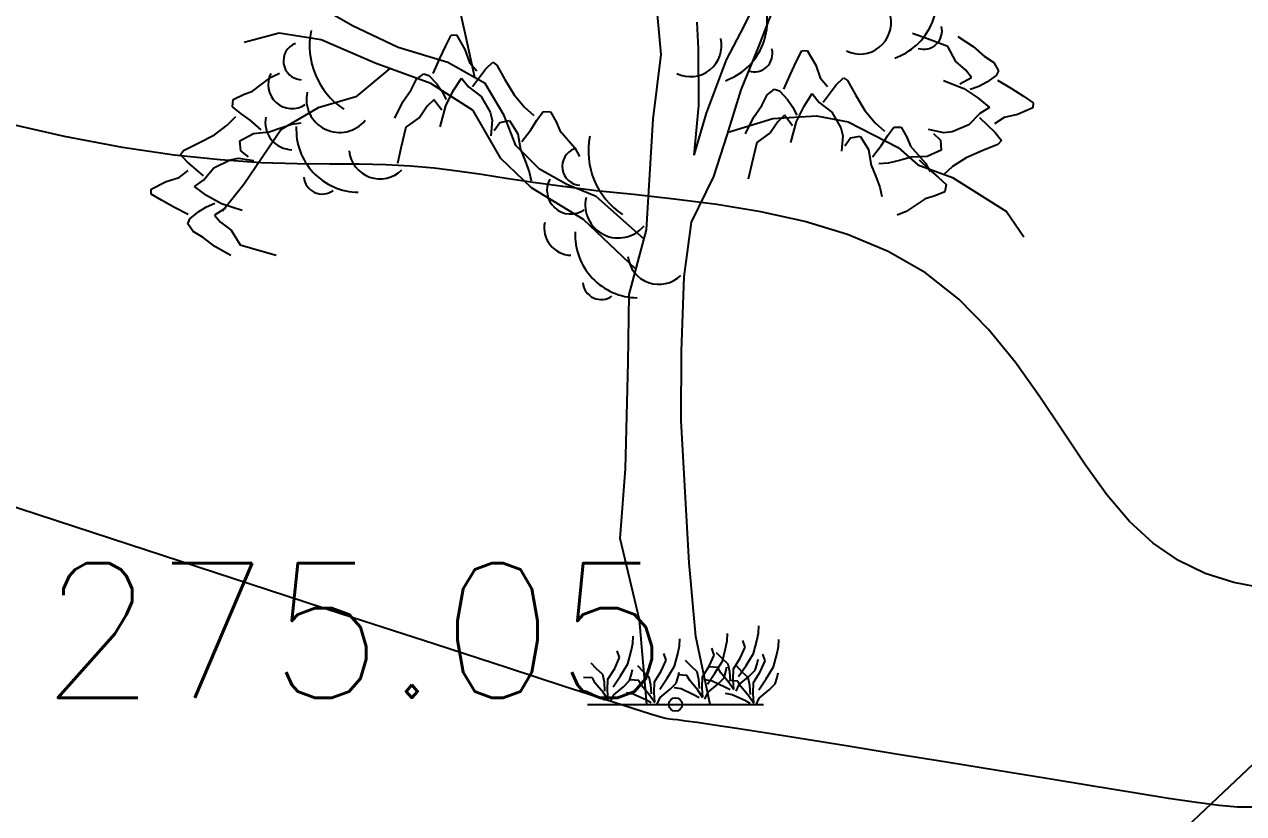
# Model space of a CAD drawing. Extents: x 524954 to 526204, y 9523489 to 9524010.
# Drawn here: x 525268.04 to 525277.1, y 9523718.84 to 9523724.71 of the extents above; entities that cross this region are included whole.
import ezdxf
from ezdxf.enums import TextEntityAlignment as Align

# ---------------------------------------------------------------- set-up
doc = ezdxf.new("R2010")
doc.units = 0
doc.header["$PDMODE"] = 33
doc.header["$PDSIZE"] = 0.1
doc.linetypes.add('ACAD_ISO12W100', pattern=[21, 12, -3, 0, -3, 0, -3])
for name, color, linetype in [('Arbre', 34, 'ACAD_ISO12W100'), ('CN_02_00', 4, 'Continuous'), ('CN_05_00', 6, 'Continuous'), ('Haut_Talus', 30, 'Continuous'), ('TopoAlt', 3, 'Continuous'), ('TOPOJIS', 7, 'Continuous')]:
    doc.layers.add(name, color=color, linetype=linetype)
doc.styles.add('Simplex 1.0', font='Simplex.shx', dxfattribs={"width": 0.99, "height": 1})

# ---------------------------------------------------------------- blocks, each defined once
blk = doc.blocks.new('TCPOINT M')
at = {"color": 0}
blk.add_point((0, 0), dxfattribs=at)
at = {"layer": 'TopoAlt', "style": 'Simplex 1.0', "width": 0.99}
blk.add_attdef('ALT', (0.15, 0.15), '', height=1, dxfattribs=at)
blk = doc.blocks.new('v088')
at = {"linetype": 'Continuous'}
for p, q in [((-0.1073, 4.8293), (-0.1646, 5.4873)), ((0.5102, 5.0412), (0.6713, 5.3679)), ((-1.5592, 4.9668), (-1.6346, 5.3011)), ((-2.4003, 5.0425), (-2.6206, 5.1685)), ((0.6191, 4.888), (0.7312, 5.1764)), ((-2.9464, 4.9876), (-3.2062, 4.92)), ((-2.6344, 4.9381), (-2.9464, 4.9876)), ((-2.0611, 4.8817), (-2.4003, 5.0425)), ((0.1717, 4.8724), (0.1613, 5.0712)), ((0.3786, 4.7897), (0.5102, 5.0412)), ((1.8724, 4.9461), (1.762, 4.9854)), ((-2.2328, 4.7662), (-2.6344, 4.9381)), ((-1.7514, 4.7999), (-1.7068, 4.8945)), ((-1.7068, 4.8945), (-1.6668, 4.9726)), ((-1.6668, 4.9726), (-1.6283, 4.976)), ((-1.6283, 4.976), (-1.5645, 4.8667)), ((-1.4917, 4.6586), (-1.5592, 4.9668)), ((2.0224, 4.89), (1.8724, 4.9461)), ((2.0987, 4.9642), (2.2113, 4.8904)), ((-1.6919, 4.7713), (-2.0611, 4.8817)), ((-1.5645, 4.8667), (-1.5307, 4.7714)), ((-0.1657, 4.3492), (-0.1073, 4.8293)), ((0.1743, 4.4496), (0.1717, 4.8724)), ((0.489, 4.5681), (0.6191, 4.888)), ((0.8993, 4.7791), (0.9393, 4.8572)), ((0.9393, 4.8572), (0.9778, 4.8606)), ((0.9778, 4.8606), (1.0416, 4.7513)), ((2.0834, 4.7783), (2.0224, 4.89)), ((2.2113, 4.8904), (2.2929, 4.8185)), ((2.2929, 4.8185), (2.3654, 4.7691)), ((-2.1227, 4.7254), (-2.3768, 4.5144)), ((-1.8192, 4.6131), (-2.2328, 4.7662)), ((-1.8008, 4.6887), (-1.7514, 4.7999)), ((-1.415, 4.6154), (-1.6919, 4.7713)), ((-1.5307, 4.7714), (-1.4755, 4.7074)), ((-1.5083, 4.5916), (-1.4112, 4.7196)), ((-1.4112, 4.7196), (-1.3587, 4.7727)), ((-1.3587, 4.7727), (-1.3272, 4.7513)), ((-1.3272, 4.7513), (-1.2679, 4.6451)), ((0.2314, 4.3948), (0.3786, 4.7897)), ((0.8546, 4.6845), (0.8993, 4.7791)), ((1.0416, 4.7513), (1.0754, 4.656)), ((2.1569, 4.7135), (2.0834, 4.7783)), ((2.1989, 4.6584), (2.1569, 4.7135)), ((2.3654, 4.7691), (2.4, 4.7096)), ((-3.1435, 4.5571), (-3.0095, 4.66)), ((-3.0095, 4.66), (-2.9439, 4.6918)), ((-1.9657, 4.5674), (-1.9257, 4.6454)), ((-1.9257, 4.6454), (-1.871, 4.6871)), ((-1.871, 4.6871), (-1.8334, 4.6747)), ((-1.8334, 4.6747), (-1.7744, 4.6115)), ((-1.6512, 4.5605), (-1.5907, 4.6542)), ((-1.5907, 4.6542), (-1.5392, 4.5896)), ((-1.2679, 4.6451), (-1.1988, 4.529)), ((0.8053, 4.5733), (0.8546, 4.6845)), ((1.0754, 4.656), (1.1306, 4.592)), ((1.1948, 4.6042), (1.2474, 4.6573)), ((1.2474, 4.6573), (1.2789, 4.6359)), ((1.2789, 4.6359), (1.3382, 4.5297)), ((1.9921, 4.6376), (2.1424, 4.5777)), ((2.1133, 4.6106), (2.1989, 4.6584)), ((2.3129, 4.6232), (2.2532, 4.5924)), ((2.383, 4.6739), (2.3129, 4.6232)), ((2.4, 4.7096), (2.383, 4.6739)), ((2.3928, 4.6398), (2.497, 4.577)), ((-3.2867, 4.4956), (-3.2101, 4.5328)), ((-3.2101, 4.5328), (-3.1435, 4.5571)), ((-2.0269, 4.4774), (-1.9657, 4.5674)), ((-1.5041, 4.4145), (-1.8192, 4.6131)), ((-1.7744, 4.6115), (-1.7365, 4.5561)), ((-1.7365, 4.5561), (-1.7054, 4.4954)), ((-1.7081, 4.4479), (-1.6512, 4.5605)), ((-1.5392, 4.5896), (-1.4434, 4.5178)), ((-1.2732, 4.3758), (-1.415, 4.6154)), ((0.3841, 4.2301), (0.489, 4.5681)), ((0.6804, 4.53), (0.7351, 4.5718)), ((0.7351, 4.5718), (0.7727, 4.5593)), ((0.7727, 4.5593), (0.8317, 4.4961)), ((0.9549, 4.4451), (1.0154, 4.5388)), ((1.0154, 4.5388), (1.0668, 4.4742)), ((1.0978, 4.4762), (1.1948, 4.6042)), ((2.1424, 4.5777), (2.247, 4.5072)), ((2.2532, 4.5924), (2.1892, 4.5691)), ((2.497, 4.577), (2.5853, 4.5209)), ((-3.2911, 4.4407), (-3.2867, 4.4956)), ((-3.2303, 4.3905), (-3.2911, 4.4407)), ((-2.3768, 4.5144), (-2.655, 4.434)), ((-2.0862, 4.3565), (-2.0269, 4.4774)), ((-1.8447, 4.4455), (-1.8998, 4.3645)), ((-1.7952, 4.494), (-1.8447, 4.4455)), ((-1.7371, 4.415), (-1.7952, 4.494)), ((-1.7488, 4.2914), (-1.7081, 4.4479)), ((-1.4434, 4.5178), (-1.3781, 4.401)), ((-1.1988, 4.529), (-1.1228, 4.4377)), ((0.1384, 4.0819), (0.1743, 4.4496)), ((0.5791, 4.362), (0.6404, 4.452)), ((0.6404, 4.452), (0.6804, 4.53)), ((0.8317, 4.4961), (0.8696, 4.4407)), ((0.8696, 4.4407), (0.9007, 4.38)), ((0.898, 4.3325), (0.9549, 4.4451)), ((1.0668, 4.4742), (1.1627, 4.4024)), ((1.3382, 4.5297), (1.4072, 4.4136)), ((2.247, 4.5072), (2.3325, 4.4356)), ((2.5853, 4.5209), (2.6578, 4.4715)), ((2.6578, 4.4715), (2.6564, 4.4329)), ((-3.3314, 4.3035), (-3.2664, 4.3702)), ((-3.1617, 4.3413), (-3.2303, 4.3905)), ((-2.655, 4.434), (-2.9315, 4.2727)), ((-1.8998, 4.3645), (-2.0031, 4.2901)), ((-1.2976, 4.0581), (-1.5041, 4.4145)), ((-1.3781, 4.401), (-1.3629, 4.3412)), ((-1.1877, 4.1537), (-1.2732, 4.3758)), ((-1.1228, 4.4377), (-1.0524, 4.3767)), ((-1.0302, 4.3418), (-0.9835, 4.4054)), ((-0.9835, 4.4054), (-0.9285, 4.4041)), ((-0.9285, 4.4041), (-0.8869, 4.3298)), ((-0.2169, 3.5272), (-0.1657, 4.3492)), ((0.1384, 4.0819), (0.2314, 4.3948)), ((0.3911, 4.2526), (0.7235, 4.3553)), ((0.5199, 4.2411), (0.5791, 4.362)), ((0.7235, 4.3553), (1.0465, 4.3745)), ((0.8109, 4.3786), (0.7614, 4.3301)), ((0.869, 4.2996), (0.8109, 4.3786)), ((1.0465, 4.3745), (1.2838, 4.3297)), ((1.1627, 4.4024), (1.228, 4.2856)), ((1.4072, 4.4136), (1.4833, 4.3223)), ((2.262, 4.3926), (2.1788, 4.3064)), ((2.2601, 4.3616), (2.3751, 4.2494)), ((2.3325, 4.4356), (2.262, 4.3926)), ((2.4412, 4.3615), (2.371, 4.3146)), ((2.5401, 4.3831), (2.4412, 4.3615)), ((2.6564, 4.4329), (2.5401, 4.3831)), ((-3.4268, 4.2328), (-3.3314, 4.3035)), ((-2.9315, 4.2727), (-3.209, 3.8627)), ((-3.0788, 4.2707), (-3.1617, 4.3413)), ((-3.0186, 4.2553), (-2.9333, 4.2859)), ((-2.9333, 4.2859), (-2.8514, 4.3121)), ((-2.8514, 4.3121), (-2.7828, 4.3211)), ((-2.0031, 4.2901), (-2.0401, 4.1343)), ((-1.3629, 4.3412), (-1.3723, 4.2259)), ((-1.3485, 4.2656), (-1.3049, 4.3248)), ((-1.3049, 4.3248), (-1.2331, 4.3384)), ((-1.2331, 4.3384), (-1.1715, 4.2405)), ((-1.1411, 4.1837), (-1.0754, 4.2705)), ((-1.0754, 4.2705), (-1.0302, 4.3418)), ((-0.8869, 4.3298), (-0.8589, 4.2646)), ((-0.8589, 4.2646), (-0.7485, 4.1368)), ((0.7614, 4.3301), (0.7063, 4.2491)), ((0.8572, 4.176), (0.898, 4.3325)), ((1.228, 4.2856), (1.2432, 4.2258)), ((1.2838, 4.3297), (1.6547, 4.1385)), ((1.4833, 4.3223), (1.5536, 4.2613)), ((1.5759, 4.2264), (1.6226, 4.29)), ((1.6226, 4.29), (1.6776, 4.2887)), ((1.6776, 4.2887), (1.7191, 4.2144)), ((1.9936, 4.2484), (1.8803, 4.2721)), ((2.1788, 4.3064), (2.0548, 4.2561)), ((-3.6561, 4.1174), (-3.5467, 4.1705)), ((-3.5467, 4.1705), (-3.4268, 4.2328)), ((-3.2386, 4.1877), (-3.1373, 4.2436)), ((-3.2291, 4.1152), (-3.2386, 4.1877)), ((-3.1373, 4.2436), (-3.0186, 4.2553)), ((-1.1715, 4.2405), (-1.153, 4.1227)), ((0.2848, 3.9233), (0.3841, 4.2301)), ((0.603, 4.1747), (0.566, 4.0189)), ((0.7063, 4.2491), (0.603, 4.1747)), ((1.2432, 4.2258), (1.2338, 4.1105)), ((1.2576, 4.1502), (1.3011, 4.2094)), ((1.3011, 4.2094), (1.373, 4.223)), ((1.373, 4.223), (1.4346, 4.1251)), ((1.5307, 4.1551), (1.5759, 4.2264)), ((1.7191, 4.2144), (1.7472, 4.1493)), ((1.9168, 4.2436), (1.9701, 4.193)), ((1.9701, 4.193), (1.9747, 4.12)), ((2.0548, 4.2561), (1.9936, 4.2484)), ((2.3751, 4.2494), (2.4212, 4.1906)), ((2.4212, 4.1906), (2.396, 4.1621)), ((-3.6793, 4.0872), (-3.6561, 4.1174)), ((-3.6294, 4.0317), (-3.6793, 4.0872)), ((-3.1725, 4.0683), (-3.2291, 4.1152)), ((-2.0401, 4.1343), (-2.0653, 4.0199)), ((-1.0099, 3.9771), (-1.1877, 4.1537)), ((-1.153, 4.1227), (-1.1176, 4.0393)), ((-0.7485, 4.1368), (-0.7129, 4.0731)), ((1.4346, 4.1251), (1.4531, 4.0073)), ((1.465, 4.0683), (1.5307, 4.1551)), ((1.6547, 4.1385), (1.8004, 4.0109)), ((1.7472, 4.1493), (1.8576, 4.0214)), ((1.9747, 4.12), (1.8699, 4.071)), ((2.2833, 4.1164), (2.1595, 4.0623)), ((2.396, 4.1621), (2.2833, 4.1164)), ((-3.5071, 3.9275), (-3.6294, 4.0317)), ((-3.5069, 3.8964), (-3.4297, 3.988)), ((-3.4297, 3.988), (-3.3093, 4.0465)), ((-3.3093, 4.0465), (-3.2488, 4.0583)), ((-3.2488, 4.0583), (-3.1342, 4.0423)), ((-1.0692, 3.839), (-1.2976, 4.0581)), ((-1.1176, 4.0393), (-1.0867, 3.9591)), ((0.566, 4.0189), (0.5407, 3.9045)), ((1.4531, 4.0073), (1.4885, 3.9239)), ((1.5801, 4.0219), (1.511, 4.0175)), ((1.6636, 4.0426), (1.5801, 4.0219)), ((1.7506, 4.0673), (1.6636, 4.0426)), ((1.8699, 4.071), (1.7506, 4.0673)), ((1.8004, 4.0109), (2.0573, 3.9168)), ((1.8097, 4.0479), (1.8877, 3.9719)), ((1.8576, 4.0214), (1.8932, 3.9577)), ((2.0595, 3.9982), (1.9902, 3.936)), ((2.1595, 4.0623), (2.0595, 3.9982)), ((-3.785, 3.8871), (-3.6878, 3.9154)), ((-3.6878, 3.9154), (-3.6208, 3.9668)), ((-3.5743, 3.8488), (-3.5069, 3.8964)), ((-1.0867, 3.9591), (-1.0738, 3.891)), ((-0.8085, 3.8631), (-1.0099, 3.9771)), ((0.1177, 3.584), (0.2848, 3.9233)), ((1.4885, 3.9239), (1.5194, 3.8437)), ((1.8877, 3.9719), (1.9528, 3.9182)), ((1.9528, 3.9182), (2.0102, 3.864)), ((2.0573, 3.9168), (2.4606, 3.664)), ((-3.8977, 3.8297), (-3.785, 3.8871)), ((-3.8965, 3.791), (-3.8977, 3.8297)), ((-3.4842, 3.783), (-3.5743, 3.8488)), ((-3.209, 3.8627), (-3.3666, 3.6666)), ((-0.6849, 3.6045), (-1.0692, 3.839)), ((-0.589, 3.7744), (-0.8085, 3.8631)), ((1.5194, 3.8437), (1.5323, 3.7756)), ((2.002, 3.8096), (1.9231, 3.7776)), ((2.0102, 3.864), (2.002, 3.8096)), ((-3.8209, 3.7466), (-3.8965, 3.791)), ((-3.729, 3.6966), (-3.8209, 3.7466)), ((-3.4847, 3.6976), (-3.4223, 3.7252)), ((-3.3751, 3.7197), (-3.4842, 3.783)), ((-3.2212, 3.6701), (-3.3751, 3.7197)), ((-0.2343, 3.4611), (-0.589, 3.7744)), ((1.855, 3.7579), (1.7144, 3.6642)), ((1.9231, 3.7776), (1.855, 3.7579)), ((-3.6208, 3.641), (-3.729, 3.6966)), ((-3.6087, 3.6076), (-3.5422, 3.6629)), ((-3.5422, 3.6629), (-3.4847, 3.6976)), ((-3.3439, 3.6889), (-3.4261, 3.6355)), ((-3.4261, 3.6355), (-3.3805, 3.5833)), ((1.7144, 3.6642), (1.6468, 3.6368)), ((2.4606, 3.664), (2.589, 3.4739)), ((-3.6232, 3.5708), (-3.6087, 3.6076)), ((-3.5847, 3.5138), (-3.6232, 3.5708)), ((-3.3805, 3.5833), (-3.3028, 3.5236)), ((-0.2941, 3.234), (-0.6849, 3.6045)), ((0.064, 3.1786), (0.1177, 3.584)), ((-3.5091, 3.4694), (-3.5847, 3.5138)), ((-3.4228, 3.4031), (-3.5091, 3.4694)), ((-3.3028, 3.5236), (-3.2344, 3.4162)), ((-0.3436, 3.0457), (-0.2169, 3.5272)), ((-3.3055, 3.337), (-3.4228, 3.4031)), ((-3.2344, 3.4162), (-3.081, 3.3703)), ((-3.081, 3.3703), (-2.9682, 3.3386)), ((0.0445, 2.6247), (0.064, 3.1786)), ((-0.3518, 2.5418), (-0.3436, 3.0457)), ((-0.3726, 1.7516), (-0.3518, 2.5418)), ((0.0429, 2.1085), (0.0445, 2.6247)), ((0.1022, 1.0525), (0.0429, 2.1085)), ((-0.4115, 1.2346), (-0.3726, 1.7516)), ((-0.2683, 0.6281), (-0.4115, 1.2346)), ((0.151, 0.5063), (0.1022, 1.0525)), ((-0.2127, 0), (-0.2683, 0.6281)), ((0.6155, 0.5313), (0.6179, 0.5842)), ((-0.3294, 0.3967), (-0.3173, 0.4544)), ((-0.3173, 0.4544), (-0.3149, 0.5073)), ((0.0288, 0.4351), (0.0313, 0.488)), ((0.2565, 0), (0.151, 0.5063)), ((0.3726, 0.4159), (0.3847, 0.4736)), ((0.3847, 0.4736), (0.3871, 0.5265)), ((0.5169, 0.4255), (0.5001, 0.476)), ((0.5794, 0.3798), (0.6034, 0.4736)), ((0.6034, 0.4736), (0.6155, 0.5313)), ((0.7645, 0.4303), (0.7669, 0.4832)), ((-0.4159, 0.3486), (-0.4327, 0.3991)), ((-0.3534, 0.3029), (-0.3294, 0.3967)), ((-0.0697, 0.3294), (-0.0865, 0.3798)), ((-0.0072, 0.2837), (0.0168, 0.3774)), ((0.0168, 0.3774), (0.0288, 0.4351)), ((0.25, 0.2861), (0.2861, 0.3678)), ((0.2861, 0.3678), (0.2693, 0.4183)), ((0.3462, 0.3414), (0.3053, 0.3847)), ((0.3486, 0.3221), (0.3726, 0.4159)), ((0.4808, 0.3438), (0.5169, 0.4255)), ((0.5241, 0.2909), (0.5794, 0.3798)), ((0.6659, 0.3246), (0.6491, 0.375)), ((0.7285, 0.2789), (0.7525, 0.3726)), ((0.7525, 0.3726), (0.7645, 0.4303)), ((-0.5866, 0.2645), (-0.6275, 0.3077)), ((-0.452, 0.2669), (-0.4159, 0.3486)), ((-0.4087, 0.214), (-0.3534, 0.3029)), ((-0.2404, 0.2452), (-0.2813, 0.2885)), ((-0.1058, 0.2476), (-0.0697, 0.3294)), ((-0.0625, 0.1947), (-0.0072, 0.2837)), ((0.1154, 0.2837), (0.0745, 0.327)), ((0.1611, 0.2428), (0.1154, 0.2837)), ((0.1995, 0.2068), (0.25, 0.2861)), ((0.3149, 0.2741), (0.25, 0.2789)), ((0.2933, 0.2332), (0.3486, 0.3221)), ((0.3366, 0.2356), (0.3149, 0.2741)), ((0.3919, 0.3005), (0.3462, 0.3414)), ((0.375, 0.2452), (0.3823, 0.2789)), ((0.4039, 0.2428), (0.3919, 0.3005)), ((0.4303, 0.2645), (0.4808, 0.3438)), ((0.4953, 0.2404), (0.4544, 0.2837)), ((0.4688, 0.2092), (0.5241, 0.2909)), ((0.5914, 0.2548), (0.6058, 0.3029)), ((0.6058, 0.3029), (0.6131, 0.3366)), ((0.6299, 0.2428), (0.6659, 0.3246)), ((0.6732, 0.1899), (0.7285, 0.2789)), ((-0.6179, 0.1971), (-0.6828, 0.2019)), ((-0.5962, 0.1587), (-0.6179, 0.1971)), ((-0.5409, 0.2236), (-0.5866, 0.2645)), ((-0.5289, 0.1659), (-0.5409, 0.2236)), ((-0.5049, 0.1058), (-0.5025, 0.1875)), ((-0.5025, 0.1875), (-0.452, 0.2669)), ((-0.464, 0.1322), (-0.4087, 0.214)), ((-0.3414, 0.1779), (-0.327, 0.226)), ((-0.2717, 0.1779), (-0.3366, 0.1827)), ((-0.327, 0.226), (-0.3197, 0.2596)), ((-0.1947, 0.2043), (-0.2404, 0.2452)), ((-0.1827, 0.1467), (-0.1947, 0.2043)), ((-0.1563, 0.1683), (-0.1058, 0.2476)), ((-0.1178, 0.113), (-0.0625, 0.1947)), ((0.0048, 0.1587), (0.0192, 0.2068)), ((0.0192, 0.2068), (0.0264, 0.2404)), ((0.0841, 0.2164), (0.0192, 0.2212)), ((0.1058, 0.1779), (0.0841, 0.2164)), ((0.1731, 0.1851), (0.1611, 0.2428)), ((0.1779, 0.1178), (0.1731, 0.1851)), ((0.1971, 0.125), (0.1995, 0.2068)), ((0.2717, 0.1731), (0.2212, 0.1827)), ((0.238, 0.1515), (0.2933, 0.2332)), ((0.3149, 0.1515), (0.3606, 0.1971)), ((0.3967, 0.1635), (0.3366, 0.2356)), ((0.3606, 0.1971), (0.375, 0.2452)), ((0.4087, 0.1755), (0.4039, 0.2428)), ((0.4279, 0.1827), (0.4303, 0.2645)), ((0.4327, 0.113), (0.4279, 0.1827)), ((0.4736, 0.1491), (0.5457, 0.2092)), ((0.5409, 0.1995), (0.4953, 0.2404)), ((0.5529, 0.1418), (0.5409, 0.1995)), ((0.5457, 0.2092), (0.5914, 0.2548)), ((0.5794, 0.1635), (0.6299, 0.2428)), ((0.6179, 0.1082), (0.6732, 0.1899)), ((0.7405, 0.1539), (0.7549, 0.2019)), ((0.7549, 0.2019), (0.7621, 0.2356)), ((-0.6611, 0.0962), (-0.7116, 0.1058)), ((-0.5674, 0.0529), (-0.6611, 0.0962)), ((-0.5361, 0.0865), (-0.5962, 0.1587)), ((-0.5241, 0.0986), (-0.5289, 0.1659)), ((-0.5001, 0.0361), (-0.5049, 0.1058)), ((-0.4592, 0.0721), (-0.3871, 0.1322)), ((-0.3871, 0.1322), (-0.3414, 0.1779)), ((-0.25, 0.1394), (-0.2717, 0.1779)), ((-0.1899, 0.0673), (-0.25, 0.1394)), ((-0.1779, 0.0793), (-0.1827, 0.1467)), ((-0.1587, 0.0865), (-0.1563, 0.1683)), ((-0.113, 0.0529), (-0.0409, 0.113)), ((-0.0409, 0.113), (0.0048, 0.1587)), ((0.0409, 0.1154), (-0.0096, 0.125)), ((0.1346, 0.0721), (0.0409, 0.1154)), ((0.1659, 0.1058), (0.1058, 0.1779)), ((0.2019, 0.0505), (0.1659, 0.1058)), ((0.2019, 0.0553), (0.1971, 0.125)), ((0.2188, 0.0409), (0.2428, 0.0914)), ((0.2428, 0.0914), (0.3149, 0.1515)), ((0.3654, 0.1298), (0.2717, 0.1731)), ((0.4063, 0.1082), (0.3654, 0.1298)), ((0.4327, 0.1082), (0.3967, 0.1635)), ((0.464, 0.1731), (0.3991, 0.1779)), ((0.4496, 0.0986), (0.4736, 0.1491)), ((0.4856, 0.1346), (0.464, 0.1731)), ((0.5457, 0.0625), (0.4856, 0.1346)), ((0.5578, 0.0745), (0.5529, 0.1418)), ((0.577, 0.0817), (0.5794, 0.1635)), ((0.6227, 0.0481), (0.6948, 0.1082)), ((0.6948, 0.1082), (0.7405, 0.1539)), ((-0.6539, 0), (0.6539, 0)), ((-0.5265, 0.0313), (-0.5674, 0.0529)), ((-0.5001, 0.0313), (-0.5361, 0.0865)), ((-0.4832, 0.0216), (-0.4592, 0.0721)), ((-0.3149, 0.0769), (-0.3654, 0.0865)), ((-0.2212, 0.0337), (-0.3149, 0.0769)), ((-0.1803, 0.012), (-0.2212, 0.0337)), ((-0.1539, 0.012), (-0.1899, 0.0673)), ((-0.1539, 0.0168), (-0.1587, 0.0865)), ((-0.137, 0.0024), (-0.113, 0.0529)), ((0.1755, 0.0505), (0.1346, 0.0721)), ((0.4207, 0.0721), (0.3702, 0.0817)), ((0.5145, 0.0288), (0.4207, 0.0721)), ((0.5554, 0.0072), (0.5145, 0.0288)), ((0.5818, 0.0072), (0.5457, 0.0625)), ((0.5818, 0.012), (0.577, 0.0817)), ((0.5986, -0.0024), (0.6227, 0.0481))]:
    blk.add_line(p, q, dxfattribs=at)
for centre, major_axis, start_param, end_param in [((1.4749, 5.2432), (0.3298, 0.3298), 4.265936, 5.872819), ((0.2152, 5.0749), (-0.3298, 0.3298), 2.69514, 4.302022), ((1.3699, 5.0654), (-0.1641, 0.1641), 1.908121, 4.146545), ((-2.1547, 4.8961), (-0.3995, 0.3995), 0.587708, 1.773422), ((1.844, 5.0056), (-0.0964, 0.0964), 2.051824, 4.174223), ((-2.774, 4.7815), (-0.099, 0.099), -0.421529, 2.292047), ((0.1101, 4.8971), (-0.1641, 0.1641), 1.908121, 4.146545), ((0.5842, 4.8373), (0.0964, 0.0964), 3.62262, 5.745019), ((-2.8514, 4.6047), (-0.1246, 0.1246), 0.293965, 2.957824), ((-2.4968, 4.4965), (0.1741, 0.1741), 2.133893, 4.816631), ((-2.8441, 4.3258), (-0.1445, 0.1445), 0.590553, 2.325666), ((-2.352, 4.2724), (0.3298, 0.3298), 2.307735, 3.914618), ((-0.0823, 4.1124), (0.3995, 0.3995), 2.158504, 3.344219), ((-2.1954, 4.1377), (0.1641, 0.1641), 2.463212, 4.701636), ((-0.7016, 3.9977), (0.099, 0.099), 1.149268, 3.862844), ((-2.6253, 3.929), (0.0964, 0.0964), 2.435534, 4.557933), ((-0.779, 3.821), (0.1246, 0.1246), 1.864761, 4.52862), ((-0.4244, 3.7128), (0.1741, 0.1741), 2.133893, 4.816631), ((-0.7718, 3.542), (-0.1445, 0.1445), 0.590553, 2.325666), ((-0.2796, 3.4886), (0.3298, 0.3298), 2.307735, 3.914618), ((-0.1231, 3.3539), (0.1641, 0.1641), 2.463212, 4.701636), ((-0.5529, 3.1452), (0.0964, 0.0964), 2.435534, 4.557933)]:
    blk.add_ellipse(centre, major_axis=major_axis, ratio=1, start_param=start_param, end_param=end_param, dxfattribs=at)

msp = doc.modelspace()

# ---------------------------------------------------------------- linework, layer by layer
at = {"layer": 'CN_02_00', "elevation": 276, "flags": 128}
msp.add_lwpolyline([(525277.2609, 9523720.5181), (525277.0319, 9523720.5612), (525276.8184, 9523720.6291), (525276.6188, 9523720.7252), (525276.4317, 9523720.8529), (525276.2554, 9523721.0153), (525276.0879, 9523721.2138), (525275.9245, 9523721.4408), (525275.7601, 9523721.6867), (525275.5895, 9523721.9419), (525275.4073, 9523722.1966), (525275.2085, 9523722.4413), (525274.9879, 9523722.6663), (525274.7401, 9523722.862), (525274.4624, 9523723.0211), (525274.1604, 9523723.1464), (525273.8423, 9523723.243), (525273.5162, 9523723.3158), (525273.1902, 9523723.3702), (525272.8722, 9523723.411), (525272.5705, 9523723.4435), (525272.2931, 9523723.4728), (525272.0457, 9523723.5029), (525271.8248, 9523723.5336), (525271.6246, 9523723.5639), (525271.4392, 9523723.5924), (525271.2628, 9523723.6181), (525271.0895, 9523723.6398), (525270.9135, 9523723.6562), (525270.7289, 9523723.6662), (525270.5301, 9523723.6695), (525270.3123, 9523723.67), (525270.0707, 9523723.6723), (525269.8006, 9523723.6811), (525269.4974, 9523723.7012), (525269.1565, 9523723.7371), (525268.773, 9523723.7937), (525268.3424, 9523723.8756), (525267.8629, 9523723.9857)], dxfattribs=at)
at = {"layer": 'CN_05_00', "elevation": 275, "flags": 128}
msp.add_lwpolyline([(525277.1696, 9523718.8919), (525277.0594, 9523718.8925), (525276.9228, 9523718.904), (525276.7533, 9523718.926), (525276.5443, 9523718.9579), (525276.2892, 9523718.9991), (525275.9848, 9523719.0487), (525275.6418, 9523719.1047), (525275.2742, 9523719.1646), (525274.8961, 9523719.2262), (525274.5217, 9523719.2871), (525274.1651, 9523719.3448), (525273.8402, 9523719.397), (525273.5613, 9523719.4413), (525273.3388, 9523719.4761), (525273.1688, 9523719.502), (525273.0436, 9523719.5203), (525272.9556, 9523719.5326), (525272.8974, 9523719.5401), (525272.8613, 9523719.5442), (525272.8397, 9523719.5464), (525272.825, 9523719.5479), (525272.8078, 9523719.5509), (525272.7713, 9523719.5608), (525272.6965, 9523719.5835), (525272.5649, 9523719.6252), (525272.3575, 9523719.6918), (525272.0556, 9523719.7895), (525271.6405, 9523719.9244), (525271.0934, 9523720.1024), (525270.4035, 9523720.3271), (525269.5927, 9523720.5915), (525268.6904, 9523720.8862), (525267.7266, 9523721.2016)], dxfattribs=at)
at = {"layer": 'Haut_Talus', "flags": 128}
msp.add_lwpolyline([(525282.5907, 9523723.8608), (525278.1888, 9523721.2001), (525277.4007, 9523719.4243), (525274.1248, 9523716.3307), (525265.5471, 9523713.6668), (525254.1312, 9523715.4548), (525250.8613, 9523718.9546), (525243.3345, 9523722.0617), (525238.4333, 9523729.4487)], dxfattribs=at)

# ---------------------------------------------------------------- block references
at = {"layer": 'Arbre'}
msp.add_blockref('v088', (525272.882, 9523719.6551), dxfattribs=at)
at = {"layer": 'TOPOJIS'}
ref = msp.add_blockref('TCPOINT M', (525272.882, 9523719.6551, 275.05), dxfattribs=at)
ref.add_attrib('ALT', '275.05', dxfattribs={"layer": 'TopoAlt', "height": 1, "style": 'Simplex 1.0', "width": 0.99}).set_placement((525272.832, 9523719.7051, 275.05), align=Align.RIGHT)

doc.saveas('drawing.dxf')
